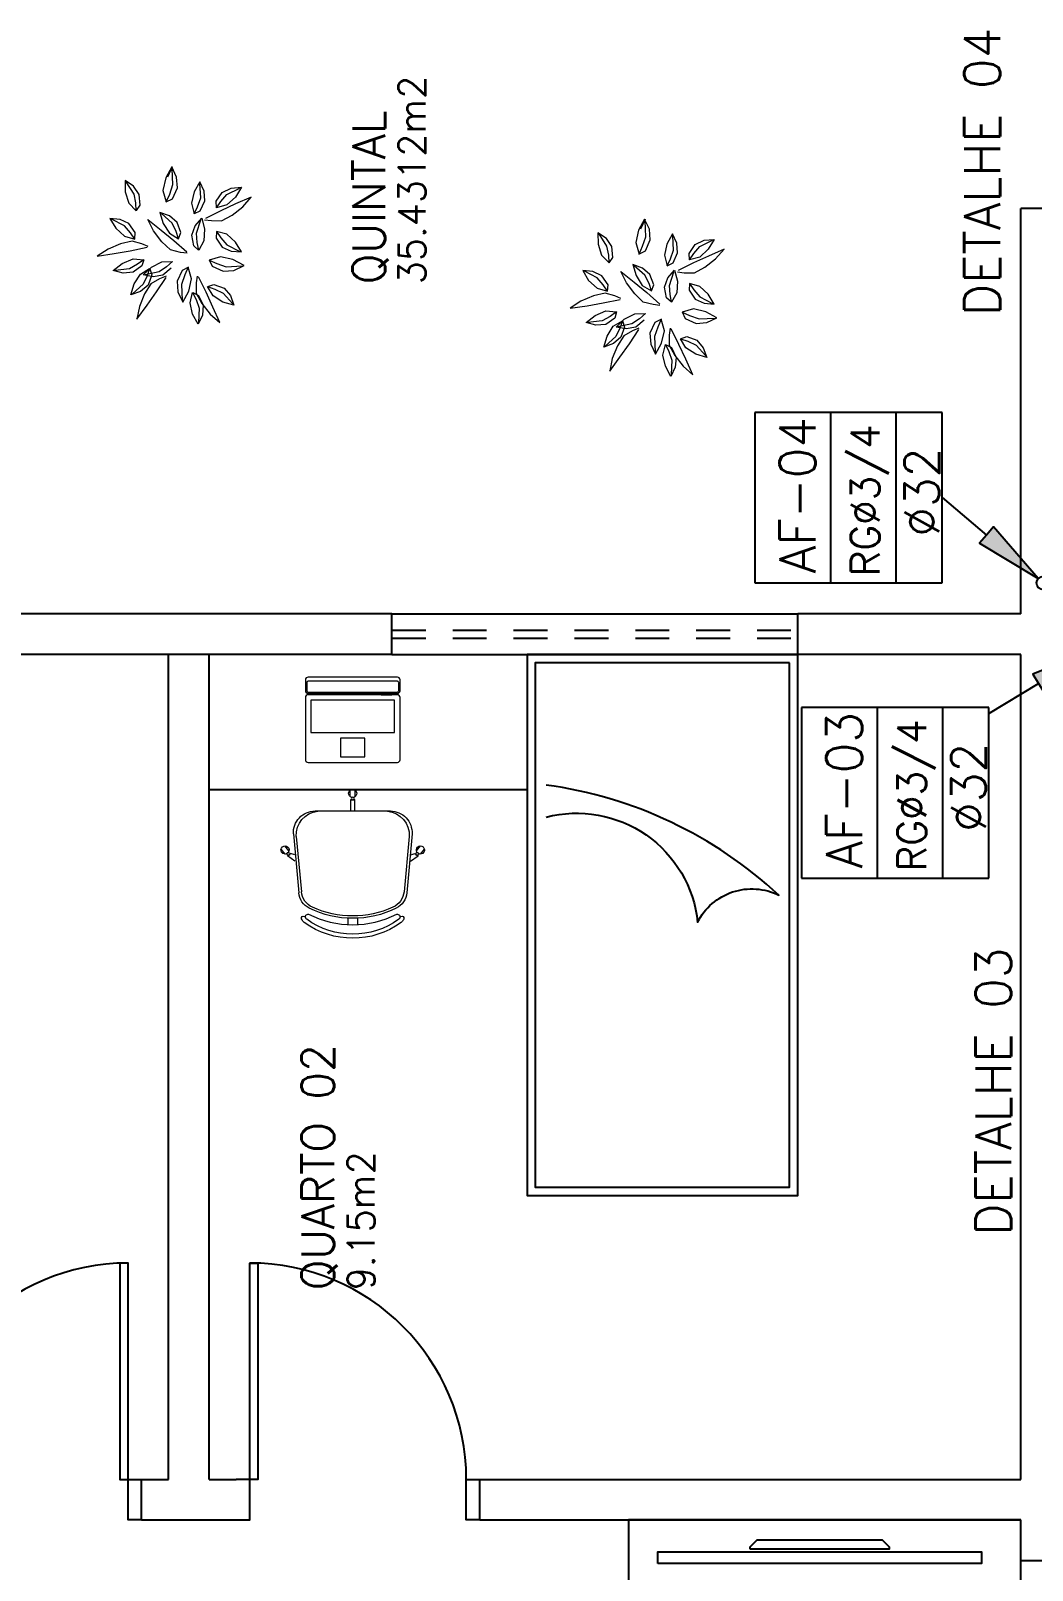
# Model space of a CAD drawing. Header units: millimetres. Extents: x -72 to 578, y 3 to 161.
# Drawn here: x 498.89 to 502.59, y 60.59 to 66.28 of the extents above; entities that cross this region are included whole.
import ezdxf
from ezdxf.enums import TextEntityAlignment as Align

# ---------------------------------------------------------------- set-up
doc = ezdxf.new("R2010")
doc.units = ezdxf.units.MM
doc.linetypes.add('HIDDEN2', pattern=[0.1875, 0.125, -0.0625])
doc.layers.get('0').update_dxf_attribs({"color": 3})
for name, color, linetype in [('-HIDRO', 8, 'Continuous'), ('AR-MOB', 252, 'Continuous'), ('CTA', 5, 'Continuous'), ('PONTOS_ELETRICOS', 2, 'Continuous'), ('Prumadas_L', 1, 'Continuous'), ('Prumadas_Q', 3, 'Continuous'), ('Prumadas_T', 2, 'Continuous'), ('TigreCad', 3, 'Continuous')]:
    doc.layers.add(name, color=color, linetype=linetype)
doc.layers.add('E-Lay-9', color=9, linetype='Continuous', lineweight=9)
doc.styles.add('PADRAO_TXT', font='romans.shx')
doc.styles.add('ROMANS', font='romans__.ttf', dxfattribs={"height": 0.1})

# ---------------------------------------------------------------- blocks, each defined once
blk = doc.blocks.new('A$C76E36590')
at = {"layer": 'AR-MOB', "color": 8}
blk.add_lwpolyline([(-0.4418, -1.0005), (-0.4503, -1.0005), (-0.476, -0.9749), (-0.476, -0.5132), (-0.4503, -0.4875), (-0.4418, -0.4875)], close=True, dxfattribs=at)
blk = doc.blocks.new('Cadeira')
at = {"layer": 'E-Lay-9', "color": 8}
for p, q in [((-0.0093, 0.0535), (-0.0093, 0.0769)), ((0.0096, 0.0535), (0.0096, 0.0769)), ((-0.1393, 0), (0.1393, 0)), ((-0.0075, 0), (-0.0075, 0.0425)), ((-0.0075, 0.0425), (-0.0056, 0.0425)), ((0.0056, 0.0425), (0.0075, 0.0425)), ((0.0075, 0), (0.0075, 0.0425)), ((-0.2192, -0.0836), (-0.1996, -0.3023)), ((-0.2087, -0.0936), (-0.1898, -0.2982)), ((0.2087, -0.0936), (0.1898, -0.2982)), ((0.2192, -0.0836), (0.1996, -0.3023)), ((-0.25, -0.1588), (-0.265, -0.1409)), ((-0.2355, -0.1467), (-0.2505, -0.1288)), ((-0.2398, -0.1647), (-0.2413, -0.1659)), ((-0.2133, -0.1847), (-0.2413, -0.1659)), ((-0.2298, -0.1563), (-0.2313, -0.1575)), ((-0.2144, -0.1618), (-0.2298, -0.1563)), ((0.2133, -0.1847), (0.2413, -0.1659)), ((0.2144, -0.1618), (0.2298, -0.1563)), ((0.2298, -0.1563), (0.2313, -0.1575)), ((0.2355, -0.1467), (0.2505, -0.1288)), ((0.2398, -0.1647), (0.2413, -0.1659)), ((0.25, -0.1588), (0.265, -0.1409)), ((-0.0175, -0.3961), (-0.0175, -0.4196)), ((0.0175, -0.3961), (0.0175, -0.4196))]:
    blk.add_line(p, q, dxfattribs=at)
blk.add_lwpolyline([(0.1631, -0.3812, -0.237888), (-0.1631, -0.3812, 0.605717), (-0.1738, -0.3953, 0.122717), (-0.17, -0.4, 0.323529), (0.17, -0.4, 0.122717), (0.1738, -0.3953, 0.605717)], format="xyb", close=True, dxfattribs=at)
for centre in [(0, 0.0466), (-0.2382, -0.1579), (0.2382, -0.1579)]:
    blk.add_circle(centre, 0.005, dxfattribs=at)
for centre, radius, start, end in [((0.0001, 0.0652), 0.015, 281.6334, 257.4537), ((-0.1393, -0.08), 0.08, 90, 182.5692), ((0, 0.0475), 0.0075, 221.8103, 318.1897), ((0.1393, -0.08), 0.08, 357.4308, 90), ((-0.1202, -0.0886), 0.0887, 95.5925, 183.2522), ((0.1202, -0.0886), 0.0887, 356.7478, 84.4075), ((-0.2502, -0.1438), 0.015, 322.5463, 298.3666), ((-0.2388, -0.1573), 0.0075, 261.8103, 358.1897), ((0.2388, -0.1573), 0.0075, 181.8103, 278.1897), ((0.2502, -0.1438), 0.015, 241.6334, 217.4537), ((-0.1299, -0.296), 0.07, 185.1212, 243.6047), ((-0.1201, -0.2918), 0.07, 185.2999, 245.7361), ((0.1201, -0.2918), 0.07, 294.2639, 354.7001), ((0.1299, -0.296), 0.07, 296.3953, 354.8788), ((-0.1819, -0.3961), 0.00782, 29.8109, 225.3255), ((-0.1625, -0.39), 0.0125, 205.1455, 233.1301), ((0, -0.0343), 0.3622, 243.6047, 296.3953), ((0, -0.0254), 0.3622, 245.7361, 294.2639), ((0.1819, -0.3961), 0.00782, 314.6745, 150.1891), ((-0.1625, -0.39), 0.0275, 205.1455, 233.4571), ((0, -0.1648), 0.3052, 234.1238, 305.8762), ((0.1625, -0.39), 0.0275, 306.5429, 334.8545)]:
    blk.add_arc(centre, radius, start, end, dxfattribs=at)
blk = doc.blocks.new('Notebook')
at = {"layer": 'E-Lay-9', "color": 8}
for p, q in [((-0.175, 0.305), (-0.175, 0.3)), ((-0.175, 0.3), (-0.175, 0.265)), ((0.165, 0.315), (-0.165, 0.315)), ((0.175, 0.3), (0.175, 0.305)), ((0.175, 0.265), (0.175, 0.3)), ((-0.165, 0.255), (0.165, 0.255))]:
    blk.add_line(p, q, dxfattribs=at)
for points in [[(-0.165, 0.26), (0.165, 0.26, 0.414214), (0.17, 0.265), (0.17, 0.295, 0.414214), (0.165, 0.3), (-0.165, 0.3, 0.414214), (-0.17, 0.295), (-0.17, 0.265, 0.414214)], [(-0.165, 0), (0.165, 0, 0.414214), (0.175, 0.01), (0.175, 0.24, 0.414214), (0.165, 0.25), (-0.165, 0.25, 0.414214), (-0.175, 0.24), (-0.175, 0.01, 0.414214)]]:
    blk.add_lwpolyline(points, format="xyb", close=True, dxfattribs=at)
for points in [[(-0.155, 0.11), (0.155, 0.11), (0.155, 0.23), (-0.155, 0.23)], [(-0.105, 0.25), (-0.145, 0.25), (-0.145, 0.255), (-0.105, 0.255)], [(0.105, 0.25), (0.145, 0.25), (0.145, 0.255), (0.105, 0.255)], [(-0.045, 0.02), (0.045, 0.02), (0.045, 0.09), (-0.045, 0.09)]]:
    blk.add_lwpolyline(points, close=True, dxfattribs=at)
for centre, start, end in [((-0.165, 0.305), 90, 180), ((0.165, 0.305), 0, 90), ((-0.165, 0.265), 180, 270), ((0.165, 0.265), 270, 360)]:
    blk.add_arc(centre, 0.01, start, end, dxfattribs=at)
blk = doc.blocks.new('arb-pl48')
at = {"color": 8}
for p, q in [((0.059, 0.55), (0.01, 0.624)), ((0.01, 0.624), (0.028, 0.508)), ((0.095, 0.465), (0.059, 0.55)), ((0.268, 0.537), (0.201, 0.497)), ((0.262, 0.468), (0.268, 0.537)), ((-0.106, 0.447), (-0.088, 0.514)), ((-0.1, 0.379), (-0.106, 0.447)), ((-0.088, 0.514), (-0.039, 0.453)), ((-0.076, 0.404), (-0.088, 0.502)), ((-0.039, 0.453), (-0.008, 0.379)), ((0.028, 0.508), (0.047, 0.398)), ((0.114, 0.385), (0.095, 0.465)), ((0.147, 0.438), (0.127, 0.367)), ((0.201, 0.497), (0.147, 0.438)), ((0.171, 0.397), (0.219, 0.438)), ((0.219, 0.438), (0.264, 0.526)), ((0.233, 0.407), (0.262, 0.468)), ((0.45, 0.432), (0.374, 0.408)), ((0.436, 0.372), (0.519, 0.426)), ((0.528, 0.434), (0.45, 0.432)), ((0.489, 0.376), (0.528, 0.434)), ((-0.334, 0.335), (-0.42, 0.352)), ((-0.42, 0.352), (-0.325, 0.283)), ((-0.247, 0.3), (-0.334, 0.335)), ((-0.231, 0.328), (-0.255, 0.393)), ((-0.255, 0.393), (-0.18, 0.371)), ((-0.182, 0.31), (-0.248, 0.383)), ((-0.188, 0.276), (-0.231, 0.328)), ((-0.18, 0.371), (-0.113, 0.329)), ((-0.113, 0.329), (-0.075, 0.266)), ((-0.057, 0.318), (-0.1, 0.379)), ((-0.045, 0.349), (-0.076, 0.404)), ((-0.015, 0.306), (-0.057, 0.318)), ((-0.014, 0.306), (-0.045, 0.349)), ((-0.008, 0.379), (-0.014, 0.306)), ((0.047, 0.398), (0.071, 0.282)), ((0.077, 0.276), (0.095, 0.318)), ((0.095, 0.318), (0.114, 0.385)), ((0.127, 0.367), (0.171, 0.397)), ((0.128, 0.367), (0.172, 0.364)), ((0.172, 0.364), (0.233, 0.407)), ((0.374, 0.408), (0.321, 0.357)), ((0.321, 0.357), (0.375, 0.36)), ((0.322, 0.356), (0.359, 0.331)), ((0.359, 0.331), (0.433, 0.338)), ((0.375, 0.36), (0.436, 0.372)), ((0.433, 0.338), (0.489, 0.376)), ((-0.325, 0.283), (-0.234, 0.218)), ((-0.178, 0.257), (-0.247, 0.3)), ((-0.234, 0.218), (-0.135, 0.153)), ((-0.118, 0.251), (-0.188, 0.276)), ((-0.125, 0.283), (-0.182, 0.31)), ((-0.144, 0.197), (-0.178, 0.257)), ((-0.131, 0.241), (-0.118, 0.309)), ((-0.119, 0.174), (-0.131, 0.241)), ((-0.075, 0.266), (-0.125, 0.283)), ((-0.118, 0.309), (-0.064, 0.253)), ((-0.076, 0.265), (-0.118, 0.251)), ((-0.097, 0.201), (-0.117, 0.297)), ((-0.064, 0.253), (-0.028, 0.182)), ((0.109, 0.182), (0.184, 0.238)), ((0.184, 0.238), (0.262, 0.277)), ((0.262, 0.277), (0.189, 0.186)), ((-0.127, 0.153), (-0.144, 0.197)), ((-0.071, 0.117), (-0.119, 0.174)), ((-0.062, 0.149), (-0.097, 0.201)), ((-0.026, 0.109), (-0.062, 0.149)), ((-0.028, 0.182), (-0.026, 0.109)), ((0.036, 0.055), (0.053, 0.123)), ((0.053, 0.123), (0.109, 0.182)), ((0.189, 0.186), (0.118, 0.1)), ((0.167, 0.13), (0.129, 0.067)), ((0.234, 0.173), (0.167, 0.13)), ((0.179, 0.084), (0.236, 0.112)), ((0.309, 0.195), (0.234, 0.173)), ((0.236, 0.112), (0.302, 0.185)), ((0.242, 0.078), (0.286, 0.129)), ((0.286, 0.129), (0.309, 0.195)), ((0.461, 0.174), (0.382, 0.152)), ((0.382, 0.153), (0.404, 0.109)), ((0.382, 0.152), (0.435, 0.128)), ((0.404, 0.109), (0.478, 0.075)), ((0.435, 0.128), (0.5, 0.106)), ((0.546, 0.155), (0.461, 0.174)), ((0.5, 0.106), (0.608, 0.111)), ((0.621, 0.114), (0.546, 0.155)), ((0.621, 0.111), (0.552, 0.143)), ((0.552, 0.081), (0.621, 0.114)), ((-0.235, 0.072), (-0.304, 0.039)), ((-0.304, 0.039), (-0.229, -0.002)), ((-0.183, 0.047), (-0.291, 0.042)), ((-0.161, 0.078), (-0.235, 0.072)), ((-0.118, 0.024), (-0.183, 0.047)), ((-0.087, 0.043), (-0.161, 0.078)), ((-0.144, -0.021), (-0.065, 0.001)), ((-0.065, 0.001), (-0.118, 0.024)), ((-0.065, -0.001), (-0.087, 0.043)), ((0.03, 0.009), (0.036, 0.055)), ((0.118, 0.1), (0.039, 0.011)), ((0.129, 0.067), (0.179, 0.084)), ((0.13, 0.067), (0.172, 0.052)), ((0.172, 0.052), (0.242, 0.078)), ((0.478, 0.075), (0.552, 0.081)), ((-0.456, -0.066), (-0.387, -0.028)), ((-0.393, -0.096), (-0.456, -0.066)), ((-0.345, -0.073), (-0.444, -0.068)), ((-0.326, -0.101), (-0.393, -0.096)), ((-0.387, -0.028), (-0.31, -0.011)), ((-0.314, -0.092), (-0.387, -0.149)), ((-0.286, -0.052), (-0.345, -0.073)), ((-0.258, -0.07), (-0.326, -0.101)), ((-0.242, -0.053), (-0.314, -0.092)), ((-0.31, -0.011), (-0.238, -0.029)), ((-0.238, -0.029), (-0.286, -0.052)), ((-0.238, -0.03), (-0.258, -0.07)), ((-0.173, -0.054), (-0.242, -0.053)), ((-0.237, -0.121), (-0.131, -0.068)), ((-0.229, -0.002), (-0.144, -0.021)), ((-0.127, -0.06), (-0.173, -0.054)), ((0.052, -0.07), (0.081, -0.036)), ((0.052, -0.071), (0.104, -0.06)), ((0.116, -0.106), (0.052, -0.071)), ((0.081, -0.036), (0.155, -0.023)), ((0.104, -0.06), (0.167, -0.056)), ((0.155, -0.023), (0.218, -0.046)), ((0.167, -0.056), (0.26, -0.086)), ((0.271, -0.091), (0.195, -0.11)), ((0.218, -0.046), (0.271, -0.091)), ((0.373, -0.022), (0.301, -0.04)), ((0.301, -0.04), (0.349, -0.063)), ((0.302, -0.041), (0.321, -0.081)), ((0.321, -0.081), (0.389, -0.112)), ((0.349, -0.063), (0.409, -0.084)), ((0.45, -0.039), (0.373, -0.022)), ((0.409, -0.084), (0.507, -0.079)), ((0.519, -0.077), (0.45, -0.039)), ((0.456, -0.107), (0.519, -0.077)), ((-0.387, -0.149), (-0.445, -0.215)), ((-0.445, -0.215), (-0.338, -0.168)), ((-0.338, -0.168), (-0.237, -0.121)), ((-0.304, -0.236), (-0.261, -0.169)), ((-0.261, -0.169), (-0.198, -0.131)), ((-0.215, -0.181), (-0.243, -0.238)), ((-0.198, -0.131), (-0.215, -0.181)), ((-0.183, -0.174), (-0.209, -0.244)), ((-0.198, -0.132), (-0.183, -0.174)), ((-0.059, -0.163), (-0.093, -0.238)), ((-0.039, -0.194), (-0.062, -0.259)), ((-0.015, -0.142), (-0.059, -0.163)), ((-0.016, -0.142), (-0.039, -0.194)), ((0.006, -0.22), (-0.016, -0.142)), ((0.134, -0.19), (0.073, -0.232)), ((0.195, -0.11), (0.116, -0.106)), ((0.179, -0.193), (0.134, -0.19)), ((0.18, -0.193), (0.136, -0.222)), ((0.16, -0.264), (0.18, -0.193)), ((0.254, -0.157), (0.253, -0.227)), ((0.26, -0.111), (0.254, -0.157)), ((0.321, -0.221), (0.268, -0.116)), ((0.361, -0.264), (0.341, -0.193)), ((0.341, -0.193), (0.385, -0.222)), ((0.342, -0.193), (0.386, -0.19)), ((0.386, -0.19), (0.447, -0.232)), ((0.389, -0.112), (0.456, -0.107)), ((-0.326, -0.311), (-0.304, -0.236)), ((-0.26, -0.287), (-0.326, -0.311)), ((-0.243, -0.238), (-0.316, -0.304)), ((-0.209, -0.244), (-0.26, -0.287)), ((-0.093, -0.238), (-0.087, -0.311)), ((-0.087, -0.311), (-0.054, -0.381)), ((-0.062, -0.259), (-0.057, -0.368)), ((-0.054, -0.381), (-0.013, -0.305)), ((-0.013, -0.305), (0.006, -0.22)), ((0.045, -0.293), (0.039, -0.363)), ((0.088, -0.264), (0.043, -0.351)), ((0.073, -0.232), (0.045, -0.293)), ((0.136, -0.222), (0.088, -0.264)), ((0.106, -0.322), (0.16, -0.264)), ((0.253, -0.227), (0.292, -0.299)), ((0.292, -0.299), (0.349, -0.372)), ((0.368, -0.323), (0.321, -0.221)), ((0.415, -0.322), (0.361, -0.264)), ((0.385, -0.222), (0.433, -0.264)), ((0.433, -0.264), (0.477, -0.351)), ((0.447, -0.232), (0.476, -0.293)), ((0.476, -0.293), (0.482, -0.363)), ((0.039, -0.363), (0.106, -0.322)), ((0.349, -0.372), (0.415, -0.43)), ((0.415, -0.43), (0.368, -0.323)), ((0.482, -0.363), (0.415, -0.322))]:
    blk.add_line(p, q, dxfattribs=at)
blk = doc.blocks.new('A$C55E71383')
at = {"layer": 'E-Lay-9', "color": 0, "xscale": 0.5399999999999991, "yscale": 0.5399999999999991, "zscale": 0.5399999999999991, "rotation": 179.9999999999999}
blk.add_blockref('arb-pl48', (0, 0), dxfattribs=at)
blk = doc.blocks.new('Tdesce')
at = {"layer": 'PONTOS_ELETRICOS'}
blk.add_hatch(color=256, dxfattribs=at).paths.add_polyline_path([(0.2749, -0.0405), (0.275, -0.0005), (0.2751, 0.0395), (0.025, 0)])
blk.add_lwpolyline([(0.4896, -0.0005), (0.275, -0.0005), (0.2751, 0.0395), (0.025, 0), (0.2749, -0.0405), (0.275, -0.0005)], dxfattribs=at)
blk.add_circle((0, 0), 0.025, dxfattribs=at)
blk = doc.blocks.new('ÁGUA 1')
at = {"layer": '-HIDRO'}
for p, q in [((573.3141, 139.7428), (573.3141, 141.2428)), ((573.4641, 141.2428), (573.3141, 141.2428)), ((570.3141, 139.7428), (569.5641, 139.7428)), ((570.9891, 139.7428), (570.1641, 139.7428)), ((570.9891, 139.5928), (570.9891, 139.7428)), ((570.9891, 139.7428), (572.4891, 139.7428)), ((573.3141, 139.7428), (572.4891, 139.7428)), ((572.4891, 139.5928), (572.4891, 139.7428)), ((570.3141, 139.5928), (569.5641, 139.5928)), ((570.9891, 139.5928), (570.1641, 139.5928)), ((570.1641, 136.5428), (570.1641, 139.5928)), ((570.3141, 136.5428), (570.3141, 139.5928)), ((570.9891, 139.5928), (572.4891, 139.5928)), ((573.3141, 139.5928), (572.4891, 139.5928)), ((573.3141, 136.5428), (573.3141, 139.5928)), ((570.0641, 136.5428), (570.1641, 136.5428)), ((570.0641, 136.3928), (570.0641, 136.5428)), ((570.3141, 136.5428), (570.4141, 136.5428)), ((571.3141, 136.5428), (573.3141, 136.5428)), ((571.3141, 136.3928), (571.3141, 136.5428)), ((570.0641, 136.3928), (570.4141, 136.3928)), ((571.3141, 136.3928), (573.3141, 136.3928)), ((573.3141, 136.2428), (573.3141, 136.3928)), ((573.3141, 136.2428), (573.4641, 136.2428))]:
    blk.add_line(p, q, dxfattribs=at)
at = {"layer": '-HIDRO', "linetype": 'HIDDEN2'}
for p, q in [((570.9891, 139.6828), (572.4891, 139.6828)), ((570.9891, 139.6528), (572.4891, 139.6528))]:
    blk.add_line(p, q, dxfattribs=at)
at = {"layer": '-HIDRO', "color": 8, "ltscale": 0.5}
blk.add_line((571.4891, 139.0929), (570.3141, 139.0929), dxfattribs=at)
at = {"layer": '-HIDRO', "color": 8}
for points in [[(572.4891, 139.5928), (571.4891, 139.5928), (571.4891, 137.5928), (572.4891, 137.5928)], [(572.4591, 139.5628), (571.5191, 139.5628), (571.5191, 137.6228), (572.4591, 137.6228)], [(573.3141, 136.3928), (571.8641, 136.3928), (571.8641, 136.0888), (573.3141, 136.0888)], [(571.9716, 136.2321), (571.9716, 136.2749), (573.1686, 136.2749), (573.1686, 136.2321)]]:
    blk.add_lwpolyline(points, close=True, dxfattribs=at)
blk.add_lwpolyline([(571.5591, 138.9915, -0.460104), (572.1191, 138.6028, -0.414214), (572.4191, 138.7028, 0.154765), (571.5591, 139.1104)], format="xyb", dxfattribs=at)
at = {"layer": '-HIDRO'}
for points in [[(570.0141, 136.5428), (570.0141, 137.3428), (569.9841, 137.3428), (569.9841, 136.5428)], [(570.4641, 136.5428), (570.4641, 137.3428), (570.4941, 137.3428), (570.4941, 136.5428)]]:
    blk.add_lwpolyline(points, close=True, dxfattribs=at)
for points in [[(570.0641, 136.3928), (570.0141, 136.3928), (570.0141, 136.5428), (570.0641, 136.5428)], [(570.4141, 136.3928), (570.4641, 136.3928), (570.4641, 136.5428), (570.4141, 136.5428)], [(571.3141, 136.3928), (571.2641, 136.3928), (571.2641, 136.5428), (571.3141, 136.5428)]]:
    blk.add_lwpolyline(points, dxfattribs=at)
for centre, start, end in [((570.0141, 136.5428), 90, 180), ((570.4641, 136.5428), 0, 90)]:
    blk.add_arc(centre, 0.8, start, end, dxfattribs=at)
at = {"layer": 'Prumadas_L'}
for p, q in [((572.6097, 140.4883), (572.6097, 139.8574)), ((572.8517, 140.4883), (572.8517, 139.8574)), ((572.7822, 139.3971), (572.7822, 138.7663)), ((573.0242, 139.3971), (573.0242, 138.7663))]:
    blk.add_line(p, q, dxfattribs=at)
at = {"layer": 'Prumadas_Q'}
for p, q in [((572.3305, 140.4883), (572.3305, 139.8574)), ((573.023, 140.4883), (572.3305, 140.4883)), ((573.023, 139.8574), (573.023, 140.4883)), ((572.3305, 139.8574), (573.023, 139.8574)), ((572.503, 139.3971), (572.503, 138.7663)), ((573.1955, 139.3971), (572.503, 139.3971)), ((573.1955, 138.7663), (573.1955, 139.3971)), ((572.503, 138.7663), (573.1955, 138.7663))]:
    blk.add_line(p, q, dxfattribs=at)
at = {"layer": '-HIDRO', "rotation": 270}
for name, p in [('A$C55E71383', (570.2371, 141.0604)), ('A$C55E71383', (571.9847, 140.8677)), ('A$C76E36590', (573.3141, 135.8428))]:
    blk.add_blockref(name, p, dxfattribs=at)
at = {"layer": '-HIDRO'}
blk.add_blockref('Notebook', (570.8443, 139.1941), dxfattribs=at)
at = {"layer": '-HIDRO', "color": 8, "xscale": -1}
blk.add_blockref('Cadeira', (570.8443, 139.0139), dxfattribs=at)
at = {"layer": 'CTA'}
for p, rotation in [((573.3969, 139.8574), 139.9067321626141), ((573.6141, 139.6286), 211.272076617346)]:
    blk.add_blockref('Tdesce', p, dxfattribs=dict(at, rotation=rotation))
at = {"layer": '-HIDRO', "style": 'PADRAO_TXT'}
for s, height, p in [('35.4312m2', 0.1, (571.1137, 140.9621)), ('QUINTAL', 0.12, (570.9637, 140.9621)), ('QUARTO 02', 0.12, (570.7754, 137.242)), ('9.15m2', 0.1, (570.9254, 137.242))]:
    blk.add_text(s, height=height, rotation=90, dxfattribs=at).set_placement(p)
at = {"layer": 'Prumadas_T', "style": 'ROMANS'}
for s, height, p in [('DETALHE 04', 0.1323, (573.2368, 141.3777)), ('AF-04', 0.1323, (572.5544, 140.1823)), ('RG%%C3/4', 0.10584, (572.7907, 140.1631)), ('%%C32', 0.12807, (573.0118, 140.193)), ('AF-03', 0.1323, (572.7269, 139.0911)), ('RG%%C3/4', 0.10584, (572.9632, 139.0719)), ('%%C32', 0.12807, (573.1842, 139.1018)), ('DETALHE 03', 0.1323, (573.2777, 137.9765))]:
    blk.add_text(s, height=height, rotation=90, dxfattribs=at).set_placement(p, align=Align.CENTER)

msp = doc.modelspace()

# ---------------------------------------------------------------- block references
at = {"layer": 'TigreCad'}
msp.add_blockref('ÁGUA 1', (-70.767, -75.6182), dxfattribs=at)

doc.saveas('drawing.dxf')
